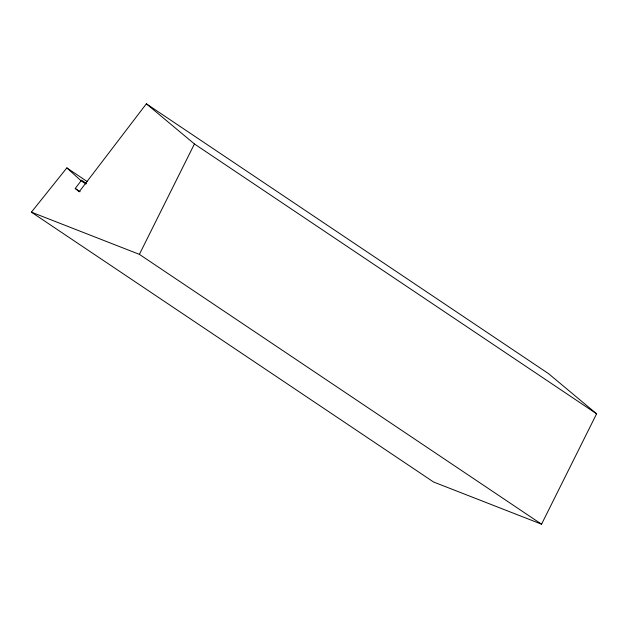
<?xml version="1.0" encoding="UTF-8"?>
<svg xmlns="http://www.w3.org/2000/svg" width="628" height="628" viewBox="0 0 628 628"><rect width="100%" height="100%" fill="white"/><g stroke="black" fill="none" stroke-linecap="round" stroke-linejoin="round"><path stroke-width="0.94" d="M146.363 103.808L548.534 373.644L596.6 413.797L541.556 524.192L139.385 254.356L194.429 143.961L146.363 103.808L79.191 191.768L75.234 188.463L81.554 180.189L86.436 183.47M541.556 524.192L433.571 482.006L31.4 212.162L66.843 167.896L87.198 181.555M31.4 212.162L139.385 254.356M194.429 143.961L596.6 413.797M85.973 184.051L81.083 180.778L66.843 167.896M75.234 188.463L80.125 191.736"/></g></svg>
